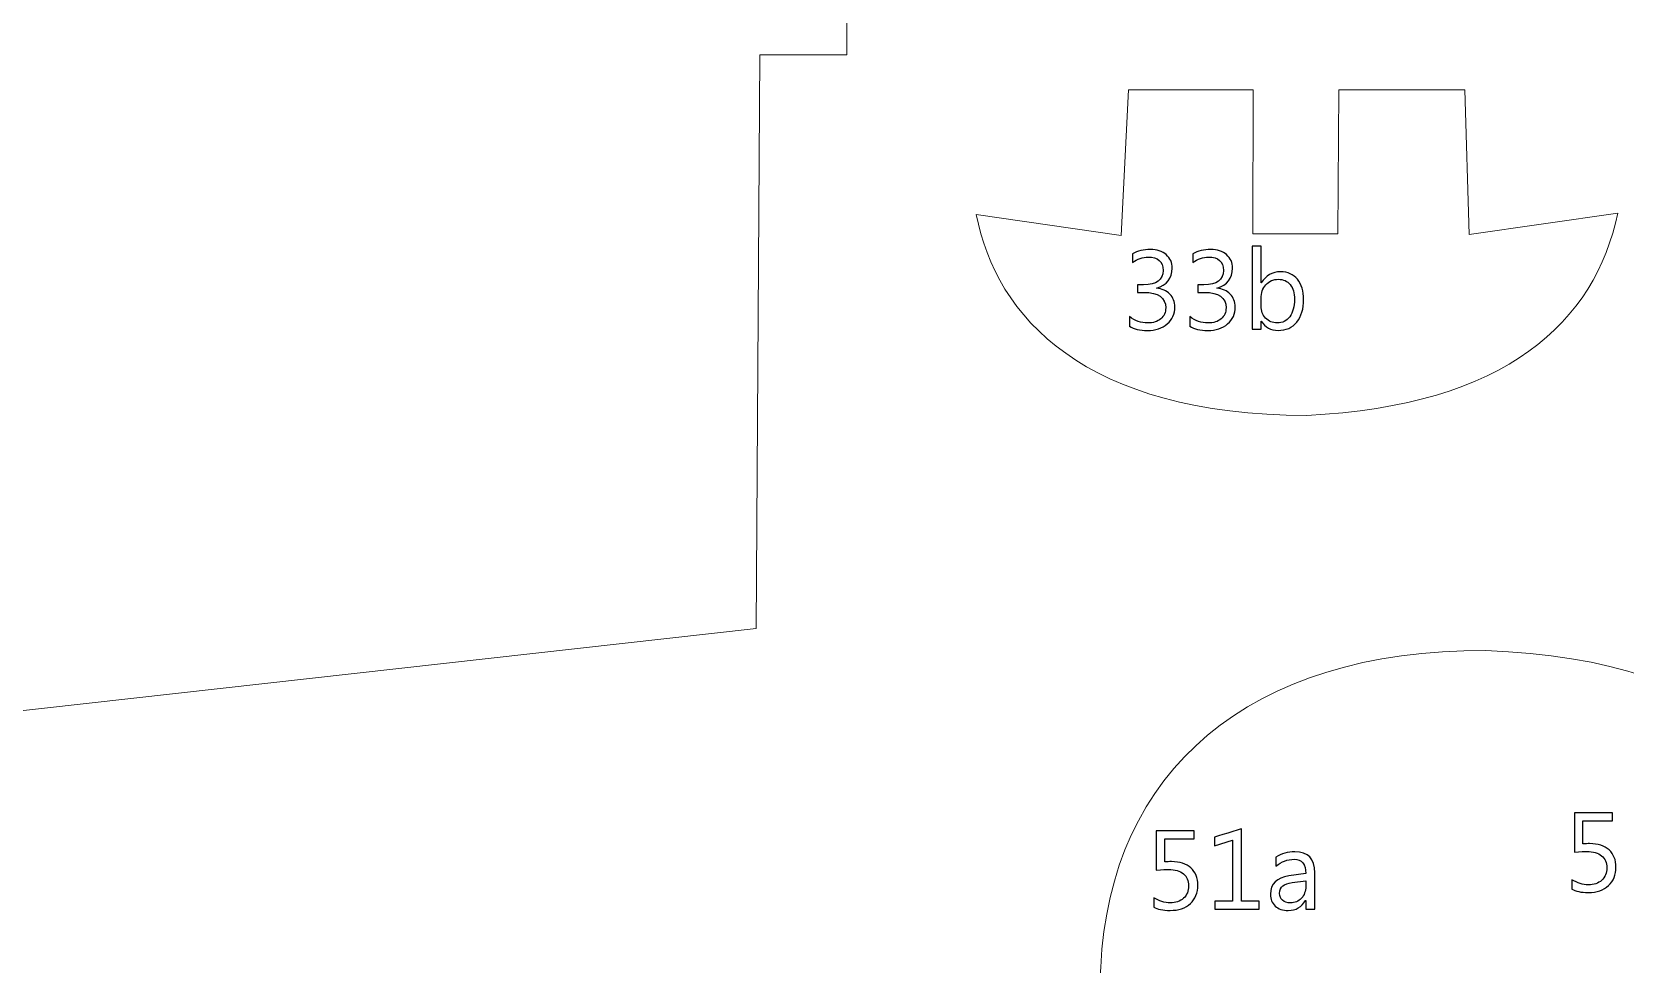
# Model space of a CAD drawing. Header units: centimetres. Extents: x -19.4 to 19.9, y -26.5 to 22.7.
# Drawn here: x -2.86 to 3.17, y 7.55 to 11.08 of the extents above; entities that cross this region are included whole.
import ezdxf

# ---------------------------------------------------------------- set-up
doc = ezdxf.new("R2010")
doc.units = ezdxf.units.CM
doc.header["$MEASUREMENT"] = 0
doc.layers.add('Camada 1', color=7, linetype='Continuous')

msp = doc.modelspace()

# ---------------------------------------------------------------- linework, layer by layer
at = {"layer": 'Camada 1', "color": 7, "lineweight": 9}
for points, knots in [([(11.37641, 13.9241), (11.37641, 13.9241), (12.07959, 13.92746), (12.07959, 13.92746), (12.07959, 13.92746), (12.07959, 13.92746), (12.07889, 12.84872), (12.07889, 12.84872), (12.07889, 12.84872), (12.07889, 12.84872), (12.40737, 12.84868), (12.40737, 12.84868), (12.40737, 12.84868), (12.40737, 12.84868), (12.40791, 13.9203), (12.40791, 13.9203), (12.40791, 13.9203), (12.40791, 13.9203), (13.44927, 13.9203), (13.44927, 13.9203), (13.44927, 13.9203), (13.44927, 13.9203), (13.44927, 12.84866), (13.44927, 12.84866), (13.44927, 12.84866), (13.44927, 12.84866), (13.77653, 12.84874), (13.77653, 12.84874), (13.77653, 12.84874), (13.77653, 12.84874), (13.77665, 13.92194), (13.77665, 13.92194), (13.77665, 13.92194), (13.77665, 13.92194), (14.82129, 13.92148), (14.82129, 13.92148), (14.82129, 13.92148), (14.82129, 13.92148), (14.81871, 12.8491), (14.81871, 12.8491), (14.81871, 12.8491), (14.81871, 12.8491), (15.15111, 12.84872), (15.15111, 12.84872), (15.15111, 12.84872), (15.15111, 12.84872), (15.15233, 13.92432), (15.15233, 13.92432), (15.15233, 13.92432), (15.15233, 13.92432), (16.19311, 13.92528), (16.19311, 13.92528), (16.19311, 13.92528), (16.19311, 13.92528), (16.19311, 12.8488), (16.19311, 12.8488), (16.19311, 12.8488), (16.19311, 12.8488), (16.51913, 12.84902), (16.51913, 12.84902), (16.51913, 12.84902), (16.51913, 12.84902), (16.52443, 13.92402), (16.52443, 13.92402), (16.52443, 13.92402), (16.52443, 13.92402), (17.57629, 13.92198), (17.57629, 13.92198), (17.57629, 13.92198), (17.57629, 13.92198), (17.57965, 12.84876), (17.57965, 12.84876), (17.57965, 12.84876), (17.57965, 12.84876), (17.90357, 12.84884), (17.90357, 12.84884), (17.90357, 12.84884), (17.90357, 12.84884), (17.90519, 13.92198), (17.90519, 13.92198), (17.90519, 13.92198), (17.90519, 13.92198), (19.26099, 13.92256), (19.26099, 13.92256), (19.26099, 13.92256), (19.26099, 13.92256), (19.26329, 13.48384), (19.26329, 13.48384), (19.26329, 13.48384), (19.26329, 13.48384), (18.93721, 13.48414), (18.93721, 13.48414), (18.93721, 13.48414), (18.93721, 13.48414), (18.93723, 12.19382), (18.93723, 12.19382), (18.93723, 12.19382), (18.93723, 12.19382), (19.26321, 12.19404), (19.26321, 12.19404), (19.26321, 12.19404), (19.26321, 12.19404), (19.26315, 11.75908), (19.26315, 11.75908), (19.26315, 11.75908), (19.26315, 11.75908), (11.03407, 11.7589), (11.03407, 11.7589), (11.03407, 11.7589), (11.03407, 11.7589), (11.03373, 12.41852), (11.03373, 12.41852), (11.03373, 12.41852), (11.03373, 12.41852), (9.92885, 12.41852), (9.92885, 12.41852), (9.92885, 12.41852), (9.75935, 12.41476), (9.68185, 12.23418), (9.68047, 11.9069), (9.68047, 11.9069), (9.69413, 11.37154), (9.37973, 11.14726), (9.12445, 11.176), (9.12445, 11.176), (9.12445, 11.176), (9.27543, 12.39628), (9.27543, 12.39628), (9.27543, 12.39628), (9.27543, 12.39628), (8.95219, 12.42986), (8.95219, 12.42986), (8.95219, 12.42986), (8.95219, 12.42986), (8.84463, 11.63264), (8.84463, 11.63264), (8.84463, 11.63264), (8.84463, 11.63264), (0.22525, 11.6231), (0.22525, 11.6231), (0.22525, 11.6231), (0.22525, 11.6231), (0.22507, 10.99086), (0.22507, 10.99086), (0.22507, 10.99086), (0.22507, 10.99086), (-0.10347, 10.99076), (-0.10347, 10.99076), (-0.10347, 10.99076), (-0.10347, 10.99076), (-0.11755, 8.8225), (-0.11755, 8.8225), (-0.11755, 8.8225), (-0.11755, 8.8225), (-3.49563, 8.44424), (-3.49563, 8.44424), (-3.49563, 8.44424), (-3.49563, 8.44424), (-6.30451, 8.4458), (-6.30451, 8.4458), (-6.30451, 8.4458), (-6.45183, 8.39096), (-6.51353, 8.26754), (-6.47197, 8.06132), (-6.47197, 8.06132), (-6.47197, 8.06132), (-6.37361, 7.75354), (-6.37361, 7.75354), (-6.37361, 7.75354), (-6.28155, 7.4655), (-6.25523, 7.30042), (-6.48603, 7.20486), (-6.48603, 7.20486), (-6.48603, 7.20486), (-6.90057, 7.05002), (-6.90057, 7.05002), (-6.90057, 7.05002), (-7.47129, 6.79104), (-7.55529, 6.23856), (-7.30631, 5.48524), (-7.30631, 5.48524), (-7.17705, 5.0702), (-7.33309, 4.78106), (-7.57529, 4.86966), (-7.57529, 4.86966), (-7.57529, 4.86966), (-10.28973, 5.78374), (-10.28973, 5.78374), (-10.28973, 5.78374), (-10.22709, 6.0198), (-10.15177, 6.25586), (-10.06381, 6.49188), (-10.06381, 6.49188), (-10.06381, 6.49188), (-9.29107, 6.16076), (-9.29107, 6.16076), (-9.29107, 6.16076), (-9.29107, 6.16076), (-9.18305, 6.4722), (-9.18305, 6.4722), (-9.18305, 6.4722), (-9.18305, 6.4722), (-9.95903, 6.80332), (-9.95903, 6.80332), (-9.95903, 6.80332), (-9.84095, 7.05886), (-9.71651, 7.30802), (-9.58577, 7.55078), (-9.58577, 7.55078), (-9.58577, 7.55078), (-8.81305, 7.12788), (-8.81305, 7.12788), (-8.81305, 7.12788), (-8.81305, 7.12788), (-8.64277, 7.40654), (-8.64277, 7.40654), (-8.64277, 7.40654), (-8.64277, 7.40654), (-9.40569, 7.83274), (-9.40569, 7.83274), (-9.40569, 7.83274), (-9.28067, 8.0523), (-9.15047, 8.26154), (-9.01279, 8.45562), (-9.01279, 8.45562), (-9.01279, 8.45562), (-8.30555, 7.98026), (-8.30555, 7.98026), (-8.30555, 7.98026), (-8.30555, 7.98026), (-8.12873, 8.24908), (-8.12873, 8.24908), (-8.12873, 8.24908), (-8.12873, 8.24908), (-8.82615, 8.72444), (-8.82615, 8.72444), (-8.82615, 8.72444), (-8.67565, 8.9213), (-8.53347, 9.12214), (-8.40049, 9.32766), (-8.40049, 9.32766), (-8.40049, 9.32766), (-7.67033, 8.87198), (-7.67033, 8.87198), (-7.67033, 8.87198), (-7.67033, 8.87198), (-7.52955, 9.15718), (-7.52955, 9.15718), (-7.52955, 9.15718), (-7.52955, 9.15718), (-8.24333, 9.61944), (-8.24333, 9.61944), (-8.24333, 9.61944), (-7.96299, 10.27668), (-8.15729, 10.81642), (-8.93957, 11.1372), (-8.93957, 11.1372), (-10.30611, 11.44512), (-11.85497, 11.2906), (-13.26861, 10.593), (-13.26861, 10.593), (-14.28477, 10.03624), (-15.28005, 9.33332), (-16.34493, 8.71392), (-16.34493, 8.71392), (-16.88491, 8.36424), (-17.42001, 8.05078), (-17.99139, 7.79882), (-17.99139, 7.79882), (-18.20785, 7.72828), (-18.35853, 7.7012), (-18.43989, 7.74648), (-18.43989, 7.74648), (-18.94871, 8.2031), (-19.20831, 9.29954), (-19.16717, 11.16816), (-19.16717, 11.16816), (-19.05729, 12.75388), (-18.79409, 13.78934), (-18.34589, 14.16064), (-18.34589, 14.16064), (-17.93667, 14.31526), (-16.39563, 14.339), (-14.08061, 14.16394), (-14.08061, 14.16394), (-12.50495, 14.0402), (-10.93755, 13.89186), (-9.37527, 13.72814), (-9.37527, 13.72814), (-8.45931, 13.6227), (-7.69887, 14.4273), (-7.01631, 15.66702), (-7.01631, 15.66702), (-7.24053, 15.70562), (-7.39905, 15.87984), (-7.41883, 16.23198), (-7.41883, 16.23198), (-7.41447, 16.64898), (-7.23319, 16.85688), (-6.88765, 16.88712), (-6.88765, 16.88712), (-6.74355, 16.88834), (-6.59947, 16.8867), (-6.45545, 16.8702), (-6.45545, 16.8702), (-6.25989, 16.84684), (-6.16893, 16.93304), (-6.17537, 17.17238), (-6.17537, 17.17238), (-6.17537, 17.17238), (-6.17237, 17.64582), (-6.17237, 17.64582), (-6.17237, 17.64582), (-6.17237, 17.64582), (-5.81499, 17.6458), (-5.81499, 17.6458), (-5.81499, 17.6458), (-5.81499, 17.6458), (-5.81487, 18.32742), (-5.81487, 18.32742), (-5.81487, 18.32742), (-5.81487, 18.32742), (-5.21493, 18.32704), (-5.21493, 18.32704), (-5.21493, 18.32704), (-5.21493, 18.32704), (-4.62743, 19.04874), (-4.62743, 19.04874), (-4.62743, 19.04874), (-4.62743, 19.04874), (-1.79101, 19.04826), (-1.79101, 19.04826), (-1.79101, 19.04826), (-1.79101, 19.04826), (-1.79035, 17.87462), (-1.79035, 17.87462), (-1.79035, 17.87462), (-1.79035, 17.87462), (-1.44867, 17.87474), (-1.44867, 17.87474), (-1.44867, 17.87474), (-1.44867, 17.87474), (-1.45357, 17.09792), (-1.45357, 17.09792), (-1.45357, 17.09792), (-1.46313, 16.93078), (-1.57727, 16.85724), (-1.75109, 16.82918), (-1.75109, 16.82918), (-1.75109, 16.82918), (-2.31765, 16.8291), (-2.31765, 16.8291), (-2.31765, 16.8291), (-2.31765, 16.8291), (-2.31783, 16.33548), (-2.31783, 16.33548), (-2.31783, 16.33548), (-2.31783, 16.33548), (-1.72435, 16.33548), (-1.72435, 16.33548), (-1.72435, 16.33548), (-0.97487, 16.30596), (-0.53833, 16.19118), (-0.32925, 15.9366), (-0.32925, 15.9366), (-0.19497, 15.77742), (-0.11275, 15.60084), (-0.10665, 15.399), (-0.10665, 15.399), (-0.10665, 15.399), (-0.09979, 14.42812), (-0.09979, 14.42812), (-0.09979, 14.42812), (-0.09979, 14.42812), (0.23141, 14.42836), (0.23141, 14.42836), (0.23141, 14.42836), (0.23141, 14.42836), (0.23235, 13.66432), (0.23235, 13.66432), (0.23235, 13.66432), (0.23235, 13.66432), (9.18865, 13.6641), (9.18865, 13.6641), (9.18865, 13.6641), (9.18865, 13.6641), (9.18727, 14.08738), (9.18727, 14.08738), (9.18727, 14.08738), (9.40587, 14.77222), (9.62069, 15.48714), (9.84303, 16.14192), (9.84303, 16.14192), (9.94079, 16.43224), (10.10731, 16.5922), (10.34163, 16.58406), (10.34163, 16.58406), (10.64957, 16.55468), (10.82359, 16.36344), (10.91783, 16.06836), (10.91783, 16.06836), (11.09525, 15.38488), (11.22243, 14.63772), (11.37641, 13.9241)], [0, 0, 0, 0, 0.0098039, 0.0098039, 0.0098039, 0.0098039, 0.0196078, 0.0196078, 0.0196078, 0.0196079, 0.0294118, 0.0294118, 0.0294118, 0.0294118, 0.0392157, 0.0392157, 0.0392157, 0.0392157, 0.0490196, 0.0490196, 0.0490196, 0.0490196, 0.0588235, 0.0588235, 0.0588235, 0.0588235, 0.0686275, 0.0686275, 0.0686275, 0.0686275, 0.0784314, 0.0784314, 0.0784314, 0.0784314, 0.0882353, 0.0882353, 0.0882353, 0.0882353, 0.0980392, 0.0980392, 0.0980392, 0.0980392, 0.1078431, 0.1078431, 0.1078431, 0.1078431, 0.1176471, 0.1176471, 0.1176471, 0.1176471, 0.127451, 0.127451, 0.127451, 0.127451, 0.1372549, 0.1372549, 0.1372549, 0.1372549, 0.1470588, 0.1470588, 0.1470588, 0.1470588, 0.1568627, 0.1568627, 0.1568627, 0.1568628, 0.1666667, 0.1666667, 0.1666667, 0.1666667, 0.1764706, 0.1764706, 0.1764706, 0.1764706, 0.1862745, 0.1862745, 0.1862745, 0.1862745, 0.1960784, 0.1960784, 0.1960784, 0.1960784, 0.2058824, 0.2058824, 0.2058824, 0.2058824, 0.2156863, 0.2156863, 0.2156863, 0.2156863, 0.2254902, 0.2254902, 0.2254902, 0.2254902, 0.2352941, 0.2352941, 0.2352941, 0.2352941, 0.245098, 0.245098, 0.245098, 0.245098, 0.254902, 0.254902, 0.254902, 0.254902, 0.2647059, 0.2647059, 0.2647059, 0.2647059, 0.2745098, 0.2745098, 0.2745098, 0.2745098, 0.2843137, 0.2843137, 0.2843137, 0.2843137, 0.2941176, 0.2941176, 0.2941176, 0.2941177, 0.3039216, 0.3039216, 0.3039216, 0.3039216, 0.3137255, 0.3137255, 0.3137255, 0.3137255, 0.3235294, 0.3235294, 0.3235294, 0.3235294, 0.3333333, 0.3333333, 0.3333333, 0.3333333, 0.3431373, 0.3431373, 0.3431373, 0.3431373, 0.3529412, 0.3529412, 0.3529412, 0.3529412, 0.3627451, 0.3627451, 0.3627451, 0.3627451, 0.372549, 0.372549, 0.372549, 0.372549, 0.3823529, 0.3823529, 0.3823529, 0.382353, 0.3921569, 0.3921569, 0.3921569, 0.3921569, 0.4019608, 0.4019608, 0.4019608, 0.4019608, 0.4117647, 0.4117647, 0.4117647, 0.4117647, 0.4215686, 0.4215686, 0.4215686, 0.4215686, 0.4313725, 0.4313725, 0.4313725, 0.4313726, 0.4411765, 0.4411765, 0.4411765, 0.4411765, 0.4509804, 0.4509804, 0.4509804, 0.4509804, 0.4607843, 0.4607843, 0.4607843, 0.4607843, 0.4705882, 0.4705882, 0.4705882, 0.4705882, 0.4803922, 0.4803922, 0.4803922, 0.4803922, 0.4901961, 0.4901961, 0.4901961, 0.4901961, 0.5, 0.5, 0.5, 0.5, 0.5098039, 0.5098039, 0.5098039, 0.5098039, 0.5196078, 0.5196078, 0.5196078, 0.5196079, 0.5294118, 0.5294118, 0.5294118, 0.5294118, 0.5392157, 0.5392157, 0.5392157, 0.5392157, 0.5490196, 0.5490196, 0.5490196, 0.5490196, 0.5588235, 0.5588235, 0.5588235, 0.5588235, 0.5686275, 0.5686275, 0.5686275, 0.5686275, 0.5784314, 0.5784314, 0.5784314, 0.5784314, 0.5882353, 0.5882353, 0.5882353, 0.5882353, 0.5980392, 0.5980392, 0.5980392, 0.5980392, 0.6078431, 0.6078431, 0.6078431, 0.6078431, 0.6176471, 0.6176471, 0.6176471, 0.6176471, 0.627451, 0.627451, 0.627451, 0.627451, 0.6372549, 0.6372549, 0.6372549, 0.6372549, 0.6470588, 0.6470588, 0.6470588, 0.6470588, 0.6568627, 0.6568627, 0.6568627, 0.6568628, 0.6666667, 0.6666667, 0.6666667, 0.6666667, 0.6764706, 0.6764706, 0.6764706, 0.6764706, 0.6862745, 0.6862745, 0.6862745, 0.6862745, 0.6960784, 0.6960784, 0.6960784, 0.6960784, 0.7058824, 0.7058824, 0.7058824, 0.7058824, 0.7156863, 0.7156863, 0.7156863, 0.7156863, 0.7254902, 0.7254902, 0.7254902, 0.7254902, 0.7352941, 0.7352941, 0.7352941, 0.7352941, 0.745098, 0.745098, 0.745098, 0.745098, 0.754902, 0.754902, 0.754902, 0.754902, 0.7647059, 0.7647059, 0.7647059, 0.7647059, 0.7745098, 0.7745098, 0.7745098, 0.7745098, 0.7843137, 0.7843137, 0.7843137, 0.7843137, 0.7941176, 0.7941176, 0.7941176, 0.7941177, 0.8039216, 0.8039216, 0.8039216, 0.8039216, 0.8137255, 0.8137255, 0.8137255, 0.8137255, 0.8235294, 0.8235294, 0.8235294, 0.8235294, 0.8333333, 0.8333333, 0.8333333, 0.8333333, 0.8431373, 0.8431373, 0.8431373, 0.8431373, 0.8529412, 0.8529412, 0.8529412, 0.8529412, 0.8627451, 0.8627451, 0.8627451, 0.8627451, 0.872549, 0.872549, 0.872549, 0.872549, 0.8823529, 0.8823529, 0.8823529, 0.882353, 0.8921569, 0.8921569, 0.8921569, 0.8921569, 0.9019608, 0.9019608, 0.9019608, 0.9019608, 0.9117647, 0.9117647, 0.9117647, 0.9117647, 0.9215686, 0.9215686, 0.9215686, 0.9215686, 0.9313725, 0.9313725, 0.9313725, 0.9313726, 0.9411765, 0.9411765, 0.9411765, 0.9411765, 0.9509804, 0.9509804, 0.9509804, 0.9509804, 0.9607843, 0.9607843, 0.9607843, 0.9607843, 0.9705882, 0.9705882, 0.9705882, 0.9705882, 0.9803922, 0.9803922, 0.9803922, 0.9803922, 1, 1, 1, 1]), ([(1.29067, 10.85912), (1.29067, 10.85912), (1.76147, 10.85902), (1.76147, 10.85902), (1.76147, 10.85902), (1.76147, 10.85902), (1.76039, 10.31476), (1.76039, 10.31476), (1.76039, 10.31476), (1.76039, 10.31476), (2.08235, 10.3149), (2.08235, 10.3149), (2.08235, 10.3149), (2.08235, 10.3149), (2.08543, 10.85888), (2.08543, 10.85888), (2.08543, 10.85888), (2.08543, 10.85888), (2.56185, 10.85908), (2.56185, 10.85908), (2.56185, 10.85908), (2.56185, 10.85908), (2.57795, 10.31212), (2.57795, 10.31212), (2.57795, 10.31212), (2.57795, 10.31212), (3.14022, 10.39258), (3.14022, 10.39258), (3.14022, 10.39258), (3.0556, 9.98332), (2.72054, 9.66392), (1.96436, 9.62784), (1.96436, 9.62784), (1.1263, 9.62918), (0.78875, 9.99998), (0.71516, 10.38726), (0.71516, 10.38726), (0.71516, 10.38726), (1.26333, 10.30756), (1.26333, 10.30756), (1.26333, 10.30756), (1.26333, 10.30756), (1.29067, 10.85912), (1.29067, 10.85912)], [0, 0, 0, 0, 0.0833333, 0.0833333, 0.0833333, 0.0833333, 0.1666667, 0.1666667, 0.1666667, 0.1666667, 0.25, 0.25, 0.25, 0.25, 0.3333333, 0.3333333, 0.3333333, 0.3333333, 0.4166667, 0.4166667, 0.4166667, 0.4166667, 0.5, 0.5, 0.5, 0.5, 0.5833333, 0.5833333, 0.5833333, 0.5833333, 0.6666667, 0.6666667, 0.6666667, 0.6666667, 0.75, 0.75, 0.75, 0.75, 0.8333333, 0.8333333, 0.8333333, 0.8333333, 1, 1, 1, 1]), ([(1.78183, 7.49232), (1.78183, 7.49232), (3.43911, 7.49232), (3.43911, 7.49232), (3.43911, 7.49232), (3.43911, 7.49232), (3.43895, 6.54134), (3.43895, 6.54134), (3.43895, 6.54134), (3.43895, 6.54134), (3.63725, 6.54126), (3.63725, 6.54126), (3.63725, 6.54126), (4.06167, 6.55782), (4.04601, 7.22336), (4.04225, 7.53746), (4.04225, 7.53746), (3.99287, 8.27288), (3.56705, 8.70618), (2.64161, 8.73852), (2.64161, 8.73852), (1.74353, 8.74314), (1.21989, 8.28126), (1.18559, 7.54106), (1.18559, 7.54106), (1.16931, 7.18974), (1.13373, 6.65694), (1.57381, 6.54118), (1.57381, 6.54118), (1.57381, 6.54118), (1.77489, 6.54466), (1.77489, 6.54466), (1.77489, 6.54466), (1.77489, 6.54466), (1.78183, 7.49232), (1.78183, 7.49232)], [0, 0, 0, 0, 0.1, 0.1, 0.1, 0.1, 0.2, 0.2, 0.2, 0.2, 0.3, 0.3, 0.3, 0.3, 0.4, 0.4, 0.4, 0.4, 0.5, 0.5, 0.5, 0.5, 0.6, 0.6, 0.6, 0.6, 0.7, 0.7, 0.7, 0.7, 0.8, 0.8, 0.8, 0.8, 1, 1, 1, 1])]:
    msp.add_open_spline(points, degree=3, knots=knots, dxfattribs=at)
at = {"layer": 'Camada 1', "color": 7}
for points, knots in [([(1.29444, 9.96521), (1.29444, 9.96521), (1.29444, 10.00161), (1.29444, 10.00161), (1.29444, 10.00161), (1.31469, 9.98553), (1.33762, 9.97748), (1.3631, 9.97748), (1.3631, 9.97748), (1.38384, 9.97748), (1.40035, 9.98263), (1.4127, 9.99301), (1.4127, 9.99301), (1.42504, 10.00338), (1.43118, 10.01735), (1.43118, 10.03485), (1.43118, 10.03485), (1.43118, 10.07365), (1.40367, 10.09306), (1.3487, 10.09306), (1.3487, 10.09306), (1.3487, 10.09306), (1.32408, 10.09306), (1.32408, 10.09306), (1.32408, 10.09306), (1.32408, 10.09306), (1.32408, 10.12184), (1.32408, 10.12184), (1.32408, 10.12184), (1.32408, 10.12184), (1.3475, 10.12184), (1.3475, 10.12184), (1.3475, 10.12184), (1.39654, 10.12184), (1.42102, 10.14005), (1.42102, 10.17638), (1.42102, 10.17638), (1.42102, 10.21004), (1.40232, 10.22683), (1.36493, 10.22683), (1.36493, 10.22683), (1.34405, 10.22683), (1.32436, 10.21978), (1.30587, 10.20566), (1.30587, 10.20566), (1.30587, 10.20566), (1.30587, 10.23868), (1.30587, 10.23868), (1.30587, 10.23868), (1.32492, 10.24997), (1.34743, 10.25562), (1.37333, 10.25562), (1.37333, 10.25562), (1.3983, 10.25562), (1.41827, 10.24899), (1.4333, 10.23579), (1.4333, 10.23579), (1.44826, 10.22253), (1.45574, 10.20559), (1.45574, 10.18492), (1.45574, 10.18492), (1.45574, 10.1459), (1.43591, 10.12078), (1.39619, 10.10964), (1.39619, 10.10964), (1.39619, 10.10964), (1.39619, 10.10879), (1.39619, 10.10879), (1.39619, 10.10879), (1.41749, 10.10674), (1.43443, 10.09926), (1.44699, 10.08635), (1.44699, 10.08635), (1.45962, 10.07344), (1.4659, 10.05735), (1.4659, 10.03809), (1.4659, 10.03809), (1.4659, 10.01142), (1.45637, 9.98997), (1.43725, 9.9736), (1.43725, 9.9736), (1.41813, 9.9573), (1.39294, 9.94912), (1.36168, 9.94912), (1.36168, 9.94912), (1.33353, 9.94912), (1.3111, 9.95448), (1.29444, 9.96521)], [0, 0, 0, 0, 0.0434783, 0.0434783, 0.0434783, 0.0434783, 0.0869565, 0.0869565, 0.0869565, 0.0869565, 0.1304348, 0.1304348, 0.1304348, 0.1304348, 0.173913, 0.173913, 0.173913, 0.1739131, 0.2173913, 0.2173913, 0.2173913, 0.2173913, 0.2608696, 0.2608696, 0.2608696, 0.2608696, 0.3043478, 0.3043478, 0.3043478, 0.3043478, 0.3478261, 0.3478261, 0.3478261, 0.3478261, 0.3913043, 0.3913043, 0.3913043, 0.3913044, 0.4347826, 0.4347826, 0.4347826, 0.4347826, 0.4782609, 0.4782609, 0.4782609, 0.4782609, 0.5217391, 0.5217391, 0.5217391, 0.5217391, 0.5652174, 0.5652174, 0.5652174, 0.5652174, 0.6086957, 0.6086957, 0.6086957, 0.6086957, 0.6521739, 0.6521739, 0.6521739, 0.6521739, 0.6956522, 0.6956522, 0.6956522, 0.6956522, 0.7391304, 0.7391304, 0.7391304, 0.7391304, 0.7826087, 0.7826087, 0.7826087, 0.7826087, 0.826087, 0.826087, 0.826087, 0.826087, 0.8695652, 0.8695652, 0.8695652, 0.8695652, 0.9130435, 0.9130435, 0.9130435, 0.9130435, 1, 1, 1, 1]), ([(1.52262, 9.96521), (1.52262, 9.96521), (1.52262, 10.00161), (1.52262, 10.00161), (1.52262, 10.00161), (1.54287, 9.98553), (1.5658, 9.97748), (1.59128, 9.97748), (1.59128, 9.97748), (1.61202, 9.97748), (1.62853, 9.98263), (1.64088, 9.99301), (1.64088, 9.99301), (1.65322, 10.00338), (1.65936, 10.01735), (1.65936, 10.03485), (1.65936, 10.03485), (1.65936, 10.07365), (1.63185, 10.09306), (1.57688, 10.09306), (1.57688, 10.09306), (1.57688, 10.09306), (1.55226, 10.09306), (1.55226, 10.09306), (1.55226, 10.09306), (1.55226, 10.09306), (1.55226, 10.12184), (1.55226, 10.12184), (1.55226, 10.12184), (1.55226, 10.12184), (1.57568, 10.12184), (1.57568, 10.12184), (1.57568, 10.12184), (1.62472, 10.12184), (1.6492, 10.14005), (1.6492, 10.17638), (1.6492, 10.17638), (1.6492, 10.21004), (1.6305, 10.22683), (1.59311, 10.22683), (1.59311, 10.22683), (1.57223, 10.22683), (1.55254, 10.21978), (1.53405, 10.20566), (1.53405, 10.20566), (1.53405, 10.20566), (1.53405, 10.23868), (1.53405, 10.23868), (1.53405, 10.23868), (1.5531, 10.24997), (1.57561, 10.25562), (1.60151, 10.25562), (1.60151, 10.25562), (1.62648, 10.25562), (1.64645, 10.24899), (1.66148, 10.23579), (1.66148, 10.23579), (1.67644, 10.22253), (1.68392, 10.20559), (1.68392, 10.18492), (1.68392, 10.18492), (1.68392, 10.1459), (1.66409, 10.12078), (1.62437, 10.10964), (1.62437, 10.10964), (1.62437, 10.10964), (1.62437, 10.10879), (1.62437, 10.10879), (1.62437, 10.10879), (1.64567, 10.10674), (1.66261, 10.09926), (1.67517, 10.08635), (1.67517, 10.08635), (1.6878, 10.07344), (1.69408, 10.05735), (1.69408, 10.03809), (1.69408, 10.03809), (1.69408, 10.01142), (1.68455, 9.98997), (1.66543, 9.9736), (1.66543, 9.9736), (1.64631, 9.9573), (1.62112, 9.94912), (1.58986, 9.94912), (1.58986, 9.94912), (1.56171, 9.94912), (1.53928, 9.95448), (1.52262, 9.96521)], [0, 0, 0, 0, 0.0434783, 0.0434783, 0.0434783, 0.0434783, 0.0869565, 0.0869565, 0.0869565, 0.0869565, 0.1304348, 0.1304348, 0.1304348, 0.1304348, 0.173913, 0.173913, 0.173913, 0.1739131, 0.2173913, 0.2173913, 0.2173913, 0.2173913, 0.2608696, 0.2608696, 0.2608696, 0.2608696, 0.3043478, 0.3043478, 0.3043478, 0.3043478, 0.3478261, 0.3478261, 0.3478261, 0.3478261, 0.3913043, 0.3913043, 0.3913043, 0.3913044, 0.4347826, 0.4347826, 0.4347826, 0.4347826, 0.4782609, 0.4782609, 0.4782609, 0.4782609, 0.5217391, 0.5217391, 0.5217391, 0.5217391, 0.5652174, 0.5652174, 0.5652174, 0.5652174, 0.6086957, 0.6086957, 0.6086957, 0.6086957, 0.6521739, 0.6521739, 0.6521739, 0.6521739, 0.6956522, 0.6956522, 0.6956522, 0.6956522, 0.7391304, 0.7391304, 0.7391304, 0.7391304, 0.7826087, 0.7826087, 0.7826087, 0.7826087, 0.826087, 0.826087, 0.826087, 0.826087, 0.8695652, 0.8695652, 0.8695652, 0.8695652, 0.9130435, 0.9130435, 0.9130435, 0.9130435, 1, 1, 1, 1]), ([(1.79271, 9.98454), (1.79271, 9.98454), (1.79187, 9.98454), (1.79187, 9.98454), (1.79187, 9.98454), (1.79187, 9.98454), (1.79187, 9.9542), (1.79187, 9.9542), (1.79187, 9.9542), (1.79187, 9.9542), (1.758, 9.9542), (1.758, 9.9542), (1.758, 9.9542), (1.758, 9.9542), (1.758, 10.26747), (1.758, 10.26747), (1.758, 10.26747), (1.758, 10.26747), (1.79187, 10.26747), (1.79187, 10.26747), (1.79187, 10.26747), (1.79187, 10.26747), (1.79187, 10.1289), (1.79187, 10.1289), (1.79187, 10.1289), (1.79187, 10.1289), (1.79271, 10.1289), (1.79271, 10.1289), (1.79271, 10.1289), (1.80937, 10.15691), (1.83378, 10.17095), (1.86588, 10.17095), (1.86588, 10.17095), (1.89305, 10.17095), (1.91428, 10.1615), (1.92966, 10.14252), (1.92966, 10.14252), (1.94505, 10.12354), (1.95274, 10.09814), (1.95274, 10.06624), (1.95274, 10.06624), (1.95274, 10.03082), (1.94413, 10.00239), (1.92691, 9.98108), (1.92691, 9.98108), (1.90963, 9.95977), (1.88606, 9.94912), (1.85614, 9.94912), (1.85614, 9.94912), (1.8282, 9.94912), (1.80704, 9.9609), (1.79271, 9.98454)], [0, 0, 0, 0, 0.0714286, 0.0714286, 0.0714286, 0.0714286, 0.1428571, 0.1428571, 0.1428571, 0.1428572, 0.2142857, 0.2142857, 0.2142857, 0.2142857, 0.2857143, 0.2857143, 0.2857143, 0.2857143, 0.3571429, 0.3571429, 0.3571429, 0.3571429, 0.4285714, 0.4285714, 0.4285714, 0.4285714, 0.5, 0.5, 0.5, 0.5, 0.5714286, 0.5714286, 0.5714286, 0.5714286, 0.6428571, 0.6428571, 0.6428571, 0.6428572, 0.7142857, 0.7142857, 0.7142857, 0.7142857, 0.7857143, 0.7857143, 0.7857143, 0.7857143, 0.8571429, 0.8571429, 0.8571429, 0.8571429, 1, 1, 1, 1]), ([(1.79187, 10.0702), (1.79187, 10.0702), (1.79187, 10.04056), (1.79187, 10.04056), (1.79187, 10.04056), (1.79187, 10.02299), (1.79758, 10.00811), (1.80894, 9.99583), (1.80894, 9.99583), (1.8203, 9.98362), (1.83477, 9.97748), (1.85226, 9.97748), (1.85226, 9.97748), (1.8728, 9.97748), (1.88888, 9.98539), (1.90053, 10.00112), (1.90053, 10.00112), (1.91217, 10.01692), (1.91802, 10.0388), (1.91802, 10.06688), (1.91802, 10.06688), (1.91802, 10.09052), (1.91259, 10.10907), (1.90165, 10.12248), (1.90165, 10.12248), (1.89079, 10.13588), (1.87604, 10.14259), (1.85741, 10.14259), (1.85741, 10.14259), (1.83773, 10.14259), (1.82185, 10.13574), (1.80986, 10.12198), (1.80986, 10.12198), (1.79787, 10.10823), (1.79187, 10.09094), (1.79187, 10.0702)], [0, 0, 0, 0, 0.1, 0.1, 0.1, 0.1, 0.2, 0.2, 0.2, 0.2, 0.3, 0.3, 0.3, 0.3, 0.4, 0.4, 0.4, 0.4, 0.5, 0.5, 0.5, 0.5, 0.6, 0.6, 0.6, 0.6, 0.7, 0.7, 0.7, 0.7, 0.8, 0.8, 0.8, 0.8, 1, 1, 1, 1]), ([(2.96722, 7.8364), (2.96722, 7.8364), (2.96722, 7.87238), (2.96722, 7.87238), (2.96722, 7.87238), (2.98747, 7.85912), (3.00807, 7.85248), (3.02902, 7.85248), (3.02902, 7.85248), (3.04998, 7.85248), (3.06684, 7.85841), (3.07968, 7.87026), (3.07968, 7.87026), (3.09246, 7.88205), (3.09888, 7.89778), (3.09888, 7.91733), (3.09888, 7.91733), (3.09888, 7.93673), (3.09231, 7.9519), (3.07926, 7.96276), (3.07926, 7.96276), (3.06614, 7.97363), (3.04744, 7.97906), (3.02303, 7.97906), (3.02303, 7.97906), (3.01477, 7.97906), (2.99925, 7.97822), (2.97653, 7.97659), (2.97653, 7.97659), (2.97653, 7.97659), (2.97653, 8.12554), (2.97653, 8.12554), (2.97653, 8.12554), (2.97653, 8.12554), (3.12004, 8.12554), (3.12004, 8.12554), (3.12004, 8.12554), (3.12004, 8.12554), (3.12004, 8.09506), (3.12004, 8.09506), (3.12004, 8.09506), (3.12004, 8.09506), (3.0087, 8.09506), (3.0087, 8.09506), (3.0087, 8.09506), (3.0087, 8.09506), (3.0087, 8.00785), (3.0087, 8.00785), (3.0087, 8.00785), (3.01781, 8.00841), (3.0262, 8.0087), (3.03396, 8.0087), (3.03396, 8.0087), (3.06564, 8.0087), (3.0902, 8.00072), (3.10755, 7.98485), (3.10755, 7.98485), (3.12491, 7.96897), (3.13359, 7.94717), (3.13359, 7.91951), (3.13359, 7.91951), (3.13359, 7.89087), (3.12428, 7.86779), (3.10558, 7.85037), (3.10558, 7.85037), (3.08688, 7.83287), (3.0612, 7.82412), (3.02867, 7.82412), (3.02867, 7.82412), (3.00123, 7.82412), (2.98076, 7.82821), (2.96722, 7.8364)], [0, 0, 0, 0, 0.0526316, 0.0526316, 0.0526316, 0.0526316, 0.1052632, 0.1052632, 0.1052632, 0.1052632, 0.1578947, 0.1578947, 0.1578947, 0.1578947, 0.2105263, 0.2105263, 0.2105263, 0.2105263, 0.2631579, 0.2631579, 0.2631579, 0.2631579, 0.3157895, 0.3157895, 0.3157895, 0.3157895, 0.3684211, 0.3684211, 0.3684211, 0.3684211, 0.4210526, 0.4210526, 0.4210526, 0.4210526, 0.4736842, 0.4736842, 0.4736842, 0.4736842, 0.5263158, 0.5263158, 0.5263158, 0.5263158, 0.5789474, 0.5789474, 0.5789474, 0.5789474, 0.6315789, 0.6315789, 0.6315789, 0.631579, 0.6842105, 0.6842105, 0.6842105, 0.6842105, 0.7368421, 0.7368421, 0.7368421, 0.7368421, 0.7894737, 0.7894737, 0.7894737, 0.7894737, 0.8421053, 0.8421053, 0.8421053, 0.8421053, 0.8947368, 0.8947368, 0.8947368, 0.8947369, 1, 1, 1, 1]), ([(1.38622, 7.7684), (1.38622, 7.7684), (1.38622, 7.80438), (1.38622, 7.80438), (1.38622, 7.80438), (1.40647, 7.79112), (1.42707, 7.78448), (1.44802, 7.78448), (1.44802, 7.78448), (1.46898, 7.78448), (1.48584, 7.79041), (1.49868, 7.80226), (1.49868, 7.80226), (1.51146, 7.81405), (1.51788, 7.82978), (1.51788, 7.84933), (1.51788, 7.84933), (1.51788, 7.86873), (1.51131, 7.8839), (1.49826, 7.89476), (1.49826, 7.89476), (1.48514, 7.90563), (1.46644, 7.91106), (1.44203, 7.91106), (1.44203, 7.91106), (1.43377, 7.91106), (1.41825, 7.91022), (1.39553, 7.90859), (1.39553, 7.90859), (1.39553, 7.90859), (1.39553, 8.05754), (1.39553, 8.05754), (1.39553, 8.05754), (1.39553, 8.05754), (1.53904, 8.05754), (1.53904, 8.05754), (1.53904, 8.05754), (1.53904, 8.05754), (1.53904, 8.02706), (1.53904, 8.02706), (1.53904, 8.02706), (1.53904, 8.02706), (1.4277, 8.02706), (1.4277, 8.02706), (1.4277, 8.02706), (1.4277, 8.02706), (1.4277, 7.93985), (1.4277, 7.93985), (1.4277, 7.93985), (1.43681, 7.94041), (1.4452, 7.9407), (1.45296, 7.9407), (1.45296, 7.9407), (1.48464, 7.9407), (1.5092, 7.93272), (1.52655, 7.91685), (1.52655, 7.91685), (1.54391, 7.90097), (1.55259, 7.87917), (1.55259, 7.85151), (1.55259, 7.85151), (1.55259, 7.82287), (1.54328, 7.79979), (1.52458, 7.78237), (1.52458, 7.78237), (1.50588, 7.76487), (1.4802, 7.75612), (1.44767, 7.75612), (1.44767, 7.75612), (1.42023, 7.75612), (1.39976, 7.76021), (1.38622, 7.7684)], [0, 0, 0, 0, 0.0526316, 0.0526316, 0.0526316, 0.0526316, 0.1052632, 0.1052632, 0.1052632, 0.1052632, 0.1578947, 0.1578947, 0.1578947, 0.1578947, 0.2105263, 0.2105263, 0.2105263, 0.2105263, 0.2631579, 0.2631579, 0.2631579, 0.2631579, 0.3157895, 0.3157895, 0.3157895, 0.3157895, 0.3684211, 0.3684211, 0.3684211, 0.3684211, 0.4210526, 0.4210526, 0.4210526, 0.4210526, 0.4736842, 0.4736842, 0.4736842, 0.4736842, 0.5263158, 0.5263158, 0.5263158, 0.5263158, 0.5789474, 0.5789474, 0.5789474, 0.5789474, 0.6315789, 0.6315789, 0.6315789, 0.631579, 0.6842105, 0.6842105, 0.6842105, 0.6842105, 0.7368421, 0.7368421, 0.7368421, 0.7368421, 0.7894737, 0.7894737, 0.7894737, 0.7894737, 0.8421053, 0.8421053, 0.8421053, 0.8421053, 0.8947368, 0.8947368, 0.8947368, 0.8947369, 1, 1, 1, 1]), ([(1.78458, 7.7612), (1.78458, 7.7612), (1.61694, 7.7612), (1.61694, 7.7612), (1.61694, 7.7612), (1.61694, 7.7612), (1.61694, 7.79083), (1.61694, 7.79083), (1.61694, 7.79083), (1.61694, 7.79083), (1.68382, 7.79083), (1.68382, 7.79083), (1.68382, 7.79083), (1.68382, 7.79083), (1.68382, 8.02127), (1.68382, 8.02127), (1.68382, 8.02127), (1.68382, 8.02127), (1.61524, 8.00081), (1.61524, 8.00081), (1.61524, 8.00081), (1.61524, 8.00081), (1.61524, 8.03298), (1.61524, 8.03298), (1.61524, 8.03298), (1.61524, 8.03298), (1.71769, 8.06431), (1.71769, 8.06431), (1.71769, 8.06431), (1.71769, 8.06431), (1.71769, 7.79083), (1.71769, 7.79083), (1.71769, 7.79083), (1.71769, 7.79083), (1.78458, 7.79083), (1.78458, 7.79083), (1.78458, 7.79083), (1.78458, 7.79083), (1.78458, 7.7612), (1.78458, 7.7612)], [0, 0, 0, 0, 0.0909091, 0.0909091, 0.0909091, 0.0909091, 0.1818182, 0.1818182, 0.1818182, 0.1818182, 0.2727273, 0.2727273, 0.2727273, 0.2727273, 0.3636364, 0.3636364, 0.3636364, 0.3636364, 0.4545455, 0.4545455, 0.4545455, 0.4545455, 0.5454545, 0.5454545, 0.5454545, 0.5454546, 0.6363636, 0.6363636, 0.6363636, 0.6363636, 0.7272727, 0.7272727, 0.7272727, 0.7272727, 0.8181818, 0.8181818, 0.8181818, 0.8181818, 1, 1, 1, 1]), ([(1.99456, 7.7612), (1.99456, 7.7612), (1.96069, 7.7612), (1.96069, 7.7612), (1.96069, 7.7612), (1.96069, 7.7612), (1.96069, 7.79429), (1.96069, 7.79429), (1.96069, 7.79429), (1.96069, 7.79429), (1.95984, 7.79429), (1.95984, 7.79429), (1.95984, 7.79429), (1.9451, 7.76882), (1.92344, 7.75612), (1.89472, 7.75612), (1.89472, 7.75612), (1.87362, 7.75612), (1.85711, 7.76169), (1.84519, 7.77291), (1.84519, 7.77291), (1.83326, 7.78406), (1.82734, 7.79888), (1.82734, 7.81736), (1.82734, 7.81736), (1.82734, 7.85695), (1.85062, 7.88002), (1.89719, 7.88651), (1.89719, 7.88651), (1.89719, 7.88651), (1.96069, 7.8954), (1.96069, 7.8954), (1.96069, 7.8954), (1.96069, 7.93152), (1.94615, 7.94959), (1.91709, 7.94959), (1.91709, 7.94959), (1.89161, 7.94959), (1.86861, 7.94084), (1.84808, 7.92334), (1.84808, 7.92334), (1.84808, 7.92334), (1.84808, 7.95805), (1.84808, 7.95805), (1.84808, 7.95805), (1.86889, 7.97132), (1.89281, 7.97795), (1.91998, 7.97795), (1.91998, 7.97795), (1.96972, 7.97795), (1.99456, 7.95163), (1.99456, 7.89893), (1.99456, 7.89893), (1.99456, 7.89893), (1.99456, 7.7612), (1.99456, 7.7612)], [0, 0, 0, 0, 0.0666667, 0.0666667, 0.0666667, 0.0666667, 0.1333333, 0.1333333, 0.1333333, 0.1333333, 0.2, 0.2, 0.2, 0.2, 0.2666667, 0.2666667, 0.2666667, 0.2666667, 0.3333333, 0.3333333, 0.3333333, 0.3333333, 0.4, 0.4, 0.4, 0.4, 0.4666667, 0.4666667, 0.4666667, 0.4666667, 0.5333333, 0.5333333, 0.5333333, 0.5333333, 0.6, 0.6, 0.6, 0.6, 0.6666667, 0.6666667, 0.6666667, 0.6666667, 0.7333333, 0.7333333, 0.7333333, 0.7333333, 0.8, 0.8, 0.8, 0.8, 0.8666667, 0.8666667, 0.8666667, 0.8666667, 1, 1, 1, 1]), ([(1.96069, 7.86831), (1.96069, 7.86831), (1.90961, 7.86125), (1.90961, 7.86125), (1.90961, 7.86125), (1.89387, 7.85906), (1.88202, 7.85511), (1.87405, 7.84954), (1.87405, 7.84954), (1.86607, 7.84389), (1.86205, 7.83401), (1.86205, 7.81976), (1.86205, 7.81976), (1.86205, 7.80939), (1.86572, 7.80092), (1.87313, 7.79436), (1.87313, 7.79436), (1.88047, 7.7878), (1.89034, 7.78448), (1.90255, 7.78448), (1.90255, 7.78448), (1.91941, 7.78448), (1.93331, 7.79041), (1.94425, 7.80219), (1.94425, 7.80219), (1.95519, 7.81405), (1.96069, 7.829), (1.96069, 7.84714), (1.96069, 7.84714), (1.96069, 7.84714), (1.96069, 7.86831), (1.96069, 7.86831)], [0, 0, 0, 0, 0.1111111, 0.1111111, 0.1111111, 0.1111111, 0.2222222, 0.2222222, 0.2222222, 0.2222222, 0.3333333, 0.3333333, 0.3333333, 0.3333333, 0.4444444, 0.4444444, 0.4444444, 0.4444445, 0.5555556, 0.5555556, 0.5555556, 0.5555556, 0.6666667, 0.6666667, 0.6666667, 0.6666667, 0.7777778, 0.7777778, 0.7777778, 0.7777778, 1, 1, 1, 1])]:
    msp.add_open_spline(points, degree=3, knots=knots, dxfattribs=at)
at = {"layer": 'Camada 1', "color": 250, "lineweight": 9}
for points, knots in [([(1.29444, 9.96521), (1.29444, 9.96521), (1.29444, 10.00161), (1.29444, 10.00161), (1.29444, 10.00161), (1.31469, 9.98553), (1.33762, 9.97748), (1.3631, 9.97748), (1.3631, 9.97748), (1.38384, 9.97748), (1.40035, 9.98263), (1.4127, 9.99301), (1.4127, 9.99301), (1.42504, 10.00338), (1.43118, 10.01735), (1.43118, 10.03485), (1.43118, 10.03485), (1.43118, 10.07365), (1.40367, 10.09306), (1.3487, 10.09306), (1.3487, 10.09306), (1.3487, 10.09306), (1.32408, 10.09306), (1.32408, 10.09306), (1.32408, 10.09306), (1.32408, 10.09306), (1.32408, 10.12184), (1.32408, 10.12184), (1.32408, 10.12184), (1.32408, 10.12184), (1.3475, 10.12184), (1.3475, 10.12184), (1.3475, 10.12184), (1.39654, 10.12184), (1.42102, 10.14005), (1.42102, 10.17638), (1.42102, 10.17638), (1.42102, 10.21004), (1.40232, 10.22683), (1.36493, 10.22683), (1.36493, 10.22683), (1.34405, 10.22683), (1.32436, 10.21978), (1.30587, 10.20566), (1.30587, 10.20566), (1.30587, 10.20566), (1.30587, 10.23868), (1.30587, 10.23868), (1.30587, 10.23868), (1.32492, 10.24997), (1.34743, 10.25562), (1.37333, 10.25562), (1.37333, 10.25562), (1.3983, 10.25562), (1.41827, 10.24899), (1.4333, 10.23579), (1.4333, 10.23579), (1.44826, 10.22253), (1.45574, 10.20559), (1.45574, 10.18492), (1.45574, 10.18492), (1.45574, 10.1459), (1.43591, 10.12078), (1.39619, 10.10964), (1.39619, 10.10964), (1.39619, 10.10964), (1.39619, 10.10879), (1.39619, 10.10879), (1.39619, 10.10879), (1.41749, 10.10674), (1.43443, 10.09926), (1.44699, 10.08635), (1.44699, 10.08635), (1.45962, 10.07344), (1.4659, 10.05735), (1.4659, 10.03809), (1.4659, 10.03809), (1.4659, 10.01142), (1.45637, 9.98997), (1.43725, 9.9736), (1.43725, 9.9736), (1.41813, 9.9573), (1.39294, 9.94912), (1.36168, 9.94912), (1.36168, 9.94912), (1.33353, 9.94912), (1.3111, 9.95448), (1.29444, 9.96521)], [0, 0, 0, 0, 0.0434783, 0.0434783, 0.0434783, 0.0434783, 0.0869565, 0.0869565, 0.0869565, 0.0869565, 0.1304348, 0.1304348, 0.1304348, 0.1304348, 0.173913, 0.173913, 0.173913, 0.1739131, 0.2173913, 0.2173913, 0.2173913, 0.2173913, 0.2608696, 0.2608696, 0.2608696, 0.2608696, 0.3043478, 0.3043478, 0.3043478, 0.3043478, 0.3478261, 0.3478261, 0.3478261, 0.3478261, 0.3913043, 0.3913043, 0.3913043, 0.3913044, 0.4347826, 0.4347826, 0.4347826, 0.4347826, 0.4782609, 0.4782609, 0.4782609, 0.4782609, 0.5217391, 0.5217391, 0.5217391, 0.5217391, 0.5652174, 0.5652174, 0.5652174, 0.5652174, 0.6086957, 0.6086957, 0.6086957, 0.6086957, 0.6521739, 0.6521739, 0.6521739, 0.6521739, 0.6956522, 0.6956522, 0.6956522, 0.6956522, 0.7391304, 0.7391304, 0.7391304, 0.7391304, 0.7826087, 0.7826087, 0.7826087, 0.7826087, 0.826087, 0.826087, 0.826087, 0.826087, 0.8695652, 0.8695652, 0.8695652, 0.8695652, 0.9130435, 0.9130435, 0.9130435, 0.9130435, 1, 1, 1, 1]), ([(1.52262, 9.96521), (1.52262, 9.96521), (1.52262, 10.00161), (1.52262, 10.00161), (1.52262, 10.00161), (1.54287, 9.98553), (1.5658, 9.97748), (1.59128, 9.97748), (1.59128, 9.97748), (1.61202, 9.97748), (1.62853, 9.98263), (1.64088, 9.99301), (1.64088, 9.99301), (1.65322, 10.00338), (1.65936, 10.01735), (1.65936, 10.03485), (1.65936, 10.03485), (1.65936, 10.07365), (1.63185, 10.09306), (1.57688, 10.09306), (1.57688, 10.09306), (1.57688, 10.09306), (1.55226, 10.09306), (1.55226, 10.09306), (1.55226, 10.09306), (1.55226, 10.09306), (1.55226, 10.12184), (1.55226, 10.12184), (1.55226, 10.12184), (1.55226, 10.12184), (1.57568, 10.12184), (1.57568, 10.12184), (1.57568, 10.12184), (1.62472, 10.12184), (1.6492, 10.14005), (1.6492, 10.17638), (1.6492, 10.17638), (1.6492, 10.21004), (1.6305, 10.22683), (1.59311, 10.22683), (1.59311, 10.22683), (1.57223, 10.22683), (1.55254, 10.21978), (1.53405, 10.20566), (1.53405, 10.20566), (1.53405, 10.20566), (1.53405, 10.23868), (1.53405, 10.23868), (1.53405, 10.23868), (1.5531, 10.24997), (1.57561, 10.25562), (1.60151, 10.25562), (1.60151, 10.25562), (1.62648, 10.25562), (1.64645, 10.24899), (1.66148, 10.23579), (1.66148, 10.23579), (1.67644, 10.22253), (1.68392, 10.20559), (1.68392, 10.18492), (1.68392, 10.18492), (1.68392, 10.1459), (1.66409, 10.12078), (1.62437, 10.10964), (1.62437, 10.10964), (1.62437, 10.10964), (1.62437, 10.10879), (1.62437, 10.10879), (1.62437, 10.10879), (1.64567, 10.10674), (1.66261, 10.09926), (1.67517, 10.08635), (1.67517, 10.08635), (1.6878, 10.07344), (1.69408, 10.05735), (1.69408, 10.03809), (1.69408, 10.03809), (1.69408, 10.01142), (1.68455, 9.98997), (1.66543, 9.9736), (1.66543, 9.9736), (1.64631, 9.9573), (1.62112, 9.94912), (1.58986, 9.94912), (1.58986, 9.94912), (1.56171, 9.94912), (1.53928, 9.95448), (1.52262, 9.96521)], [0, 0, 0, 0, 0.0434783, 0.0434783, 0.0434783, 0.0434783, 0.0869565, 0.0869565, 0.0869565, 0.0869565, 0.1304348, 0.1304348, 0.1304348, 0.1304348, 0.173913, 0.173913, 0.173913, 0.1739131, 0.2173913, 0.2173913, 0.2173913, 0.2173913, 0.2608696, 0.2608696, 0.2608696, 0.2608696, 0.3043478, 0.3043478, 0.3043478, 0.3043478, 0.3478261, 0.3478261, 0.3478261, 0.3478261, 0.3913043, 0.3913043, 0.3913043, 0.3913044, 0.4347826, 0.4347826, 0.4347826, 0.4347826, 0.4782609, 0.4782609, 0.4782609, 0.4782609, 0.5217391, 0.5217391, 0.5217391, 0.5217391, 0.5652174, 0.5652174, 0.5652174, 0.5652174, 0.6086957, 0.6086957, 0.6086957, 0.6086957, 0.6521739, 0.6521739, 0.6521739, 0.6521739, 0.6956522, 0.6956522, 0.6956522, 0.6956522, 0.7391304, 0.7391304, 0.7391304, 0.7391304, 0.7826087, 0.7826087, 0.7826087, 0.7826087, 0.826087, 0.826087, 0.826087, 0.826087, 0.8695652, 0.8695652, 0.8695652, 0.8695652, 0.9130435, 0.9130435, 0.9130435, 0.9130435, 1, 1, 1, 1]), ([(1.79271, 9.98454), (1.79271, 9.98454), (1.79187, 9.98454), (1.79187, 9.98454), (1.79187, 9.98454), (1.79187, 9.98454), (1.79187, 9.9542), (1.79187, 9.9542), (1.79187, 9.9542), (1.79187, 9.9542), (1.758, 9.9542), (1.758, 9.9542), (1.758, 9.9542), (1.758, 9.9542), (1.758, 10.26747), (1.758, 10.26747), (1.758, 10.26747), (1.758, 10.26747), (1.79187, 10.26747), (1.79187, 10.26747), (1.79187, 10.26747), (1.79187, 10.26747), (1.79187, 10.1289), (1.79187, 10.1289), (1.79187, 10.1289), (1.79187, 10.1289), (1.79271, 10.1289), (1.79271, 10.1289), (1.79271, 10.1289), (1.80937, 10.15691), (1.83378, 10.17095), (1.86588, 10.17095), (1.86588, 10.17095), (1.89305, 10.17095), (1.91428, 10.1615), (1.92966, 10.14252), (1.92966, 10.14252), (1.94505, 10.12354), (1.95274, 10.09814), (1.95274, 10.06624), (1.95274, 10.06624), (1.95274, 10.03082), (1.94413, 10.00239), (1.92691, 9.98108), (1.92691, 9.98108), (1.90963, 9.95977), (1.88606, 9.94912), (1.85614, 9.94912), (1.85614, 9.94912), (1.8282, 9.94912), (1.80704, 9.9609), (1.79271, 9.98454)], [0, 0, 0, 0, 0.0714286, 0.0714286, 0.0714286, 0.0714286, 0.1428571, 0.1428571, 0.1428571, 0.1428572, 0.2142857, 0.2142857, 0.2142857, 0.2142857, 0.2857143, 0.2857143, 0.2857143, 0.2857143, 0.3571429, 0.3571429, 0.3571429, 0.3571429, 0.4285714, 0.4285714, 0.4285714, 0.4285714, 0.5, 0.5, 0.5, 0.5, 0.5714286, 0.5714286, 0.5714286, 0.5714286, 0.6428571, 0.6428571, 0.6428571, 0.6428572, 0.7142857, 0.7142857, 0.7142857, 0.7142857, 0.7857143, 0.7857143, 0.7857143, 0.7857143, 0.8571429, 0.8571429, 0.8571429, 0.8571429, 1, 1, 1, 1]), ([(1.79187, 10.0702), (1.79187, 10.0702), (1.79187, 10.04056), (1.79187, 10.04056), (1.79187, 10.04056), (1.79187, 10.02299), (1.79758, 10.00811), (1.80894, 9.99583), (1.80894, 9.99583), (1.8203, 9.98362), (1.83477, 9.97748), (1.85226, 9.97748), (1.85226, 9.97748), (1.8728, 9.97748), (1.88888, 9.98539), (1.90053, 10.00112), (1.90053, 10.00112), (1.91217, 10.01692), (1.91802, 10.0388), (1.91802, 10.06688), (1.91802, 10.06688), (1.91802, 10.09052), (1.91259, 10.10907), (1.90165, 10.12248), (1.90165, 10.12248), (1.89079, 10.13588), (1.87604, 10.14259), (1.85741, 10.14259), (1.85741, 10.14259), (1.83773, 10.14259), (1.82185, 10.13574), (1.80986, 10.12198), (1.80986, 10.12198), (1.79787, 10.10823), (1.79187, 10.09094), (1.79187, 10.0702)], [0, 0, 0, 0, 0.1, 0.1, 0.1, 0.1, 0.2, 0.2, 0.2, 0.2, 0.3, 0.3, 0.3, 0.3, 0.4, 0.4, 0.4, 0.4, 0.5, 0.5, 0.5, 0.5, 0.6, 0.6, 0.6, 0.6, 0.7, 0.7, 0.7, 0.7, 0.8, 0.8, 0.8, 0.8, 1, 1, 1, 1]), ([(2.96722, 7.8364), (2.96722, 7.8364), (2.96722, 7.87238), (2.96722, 7.87238), (2.96722, 7.87238), (2.98747, 7.85912), (3.00807, 7.85248), (3.02902, 7.85248), (3.02902, 7.85248), (3.04998, 7.85248), (3.06684, 7.85841), (3.07968, 7.87026), (3.07968, 7.87026), (3.09246, 7.88205), (3.09888, 7.89778), (3.09888, 7.91733), (3.09888, 7.91733), (3.09888, 7.93673), (3.09231, 7.9519), (3.07926, 7.96276), (3.07926, 7.96276), (3.06614, 7.97363), (3.04744, 7.97906), (3.02303, 7.97906), (3.02303, 7.97906), (3.01477, 7.97906), (2.99925, 7.97822), (2.97653, 7.97659), (2.97653, 7.97659), (2.97653, 7.97659), (2.97653, 8.12554), (2.97653, 8.12554), (2.97653, 8.12554), (2.97653, 8.12554), (3.12004, 8.12554), (3.12004, 8.12554), (3.12004, 8.12554), (3.12004, 8.12554), (3.12004, 8.09506), (3.12004, 8.09506), (3.12004, 8.09506), (3.12004, 8.09506), (3.0087, 8.09506), (3.0087, 8.09506), (3.0087, 8.09506), (3.0087, 8.09506), (3.0087, 8.00785), (3.0087, 8.00785), (3.0087, 8.00785), (3.01781, 8.00841), (3.0262, 8.0087), (3.03396, 8.0087), (3.03396, 8.0087), (3.06564, 8.0087), (3.0902, 8.00072), (3.10755, 7.98485), (3.10755, 7.98485), (3.12491, 7.96897), (3.13359, 7.94717), (3.13359, 7.91951), (3.13359, 7.91951), (3.13359, 7.89087), (3.12428, 7.86779), (3.10558, 7.85037), (3.10558, 7.85037), (3.08688, 7.83287), (3.0612, 7.82412), (3.02867, 7.82412), (3.02867, 7.82412), (3.00123, 7.82412), (2.98076, 7.82821), (2.96722, 7.8364)], [0, 0, 0, 0, 0.0526316, 0.0526316, 0.0526316, 0.0526316, 0.1052632, 0.1052632, 0.1052632, 0.1052632, 0.1578947, 0.1578947, 0.1578947, 0.1578947, 0.2105263, 0.2105263, 0.2105263, 0.2105263, 0.2631579, 0.2631579, 0.2631579, 0.2631579, 0.3157895, 0.3157895, 0.3157895, 0.3157895, 0.3684211, 0.3684211, 0.3684211, 0.3684211, 0.4210526, 0.4210526, 0.4210526, 0.4210526, 0.4736842, 0.4736842, 0.4736842, 0.4736842, 0.5263158, 0.5263158, 0.5263158, 0.5263158, 0.5789474, 0.5789474, 0.5789474, 0.5789474, 0.6315789, 0.6315789, 0.6315789, 0.631579, 0.6842105, 0.6842105, 0.6842105, 0.6842105, 0.7368421, 0.7368421, 0.7368421, 0.7368421, 0.7894737, 0.7894737, 0.7894737, 0.7894737, 0.8421053, 0.8421053, 0.8421053, 0.8421053, 0.8947368, 0.8947368, 0.8947368, 0.8947369, 1, 1, 1, 1]), ([(1.38622, 7.7684), (1.38622, 7.7684), (1.38622, 7.80438), (1.38622, 7.80438), (1.38622, 7.80438), (1.40647, 7.79112), (1.42707, 7.78448), (1.44802, 7.78448), (1.44802, 7.78448), (1.46898, 7.78448), (1.48584, 7.79041), (1.49868, 7.80226), (1.49868, 7.80226), (1.51146, 7.81405), (1.51788, 7.82978), (1.51788, 7.84933), (1.51788, 7.84933), (1.51788, 7.86873), (1.51131, 7.8839), (1.49826, 7.89476), (1.49826, 7.89476), (1.48514, 7.90563), (1.46644, 7.91106), (1.44203, 7.91106), (1.44203, 7.91106), (1.43377, 7.91106), (1.41825, 7.91022), (1.39553, 7.90859), (1.39553, 7.90859), (1.39553, 7.90859), (1.39553, 8.05754), (1.39553, 8.05754), (1.39553, 8.05754), (1.39553, 8.05754), (1.53904, 8.05754), (1.53904, 8.05754), (1.53904, 8.05754), (1.53904, 8.05754), (1.53904, 8.02706), (1.53904, 8.02706), (1.53904, 8.02706), (1.53904, 8.02706), (1.4277, 8.02706), (1.4277, 8.02706), (1.4277, 8.02706), (1.4277, 8.02706), (1.4277, 7.93985), (1.4277, 7.93985), (1.4277, 7.93985), (1.43681, 7.94041), (1.4452, 7.9407), (1.45296, 7.9407), (1.45296, 7.9407), (1.48464, 7.9407), (1.5092, 7.93272), (1.52655, 7.91685), (1.52655, 7.91685), (1.54391, 7.90097), (1.55259, 7.87917), (1.55259, 7.85151), (1.55259, 7.85151), (1.55259, 7.82287), (1.54328, 7.79979), (1.52458, 7.78237), (1.52458, 7.78237), (1.50588, 7.76487), (1.4802, 7.75612), (1.44767, 7.75612), (1.44767, 7.75612), (1.42023, 7.75612), (1.39976, 7.76021), (1.38622, 7.7684)], [0, 0, 0, 0, 0.0526316, 0.0526316, 0.0526316, 0.0526316, 0.1052632, 0.1052632, 0.1052632, 0.1052632, 0.1578947, 0.1578947, 0.1578947, 0.1578947, 0.2105263, 0.2105263, 0.2105263, 0.2105263, 0.2631579, 0.2631579, 0.2631579, 0.2631579, 0.3157895, 0.3157895, 0.3157895, 0.3157895, 0.3684211, 0.3684211, 0.3684211, 0.3684211, 0.4210526, 0.4210526, 0.4210526, 0.4210526, 0.4736842, 0.4736842, 0.4736842, 0.4736842, 0.5263158, 0.5263158, 0.5263158, 0.5263158, 0.5789474, 0.5789474, 0.5789474, 0.5789474, 0.6315789, 0.6315789, 0.6315789, 0.631579, 0.6842105, 0.6842105, 0.6842105, 0.6842105, 0.7368421, 0.7368421, 0.7368421, 0.7368421, 0.7894737, 0.7894737, 0.7894737, 0.7894737, 0.8421053, 0.8421053, 0.8421053, 0.8421053, 0.8947368, 0.8947368, 0.8947368, 0.8947369, 1, 1, 1, 1]), ([(1.78458, 7.7612), (1.78458, 7.7612), (1.61694, 7.7612), (1.61694, 7.7612), (1.61694, 7.7612), (1.61694, 7.7612), (1.61694, 7.79083), (1.61694, 7.79083), (1.61694, 7.79083), (1.61694, 7.79083), (1.68382, 7.79083), (1.68382, 7.79083), (1.68382, 7.79083), (1.68382, 7.79083), (1.68382, 8.02127), (1.68382, 8.02127), (1.68382, 8.02127), (1.68382, 8.02127), (1.61524, 8.00081), (1.61524, 8.00081), (1.61524, 8.00081), (1.61524, 8.00081), (1.61524, 8.03298), (1.61524, 8.03298), (1.61524, 8.03298), (1.61524, 8.03298), (1.71769, 8.06431), (1.71769, 8.06431), (1.71769, 8.06431), (1.71769, 8.06431), (1.71769, 7.79083), (1.71769, 7.79083), (1.71769, 7.79083), (1.71769, 7.79083), (1.78458, 7.79083), (1.78458, 7.79083), (1.78458, 7.79083), (1.78458, 7.79083), (1.78458, 7.7612), (1.78458, 7.7612)], [0, 0, 0, 0, 0.0909091, 0.0909091, 0.0909091, 0.0909091, 0.1818182, 0.1818182, 0.1818182, 0.1818182, 0.2727273, 0.2727273, 0.2727273, 0.2727273, 0.3636364, 0.3636364, 0.3636364, 0.3636364, 0.4545455, 0.4545455, 0.4545455, 0.4545455, 0.5454545, 0.5454545, 0.5454545, 0.5454546, 0.6363636, 0.6363636, 0.6363636, 0.6363636, 0.7272727, 0.7272727, 0.7272727, 0.7272727, 0.8181818, 0.8181818, 0.8181818, 0.8181818, 1, 1, 1, 1]), ([(1.99456, 7.7612), (1.99456, 7.7612), (1.96069, 7.7612), (1.96069, 7.7612), (1.96069, 7.7612), (1.96069, 7.7612), (1.96069, 7.79429), (1.96069, 7.79429), (1.96069, 7.79429), (1.96069, 7.79429), (1.95984, 7.79429), (1.95984, 7.79429), (1.95984, 7.79429), (1.9451, 7.76882), (1.92344, 7.75612), (1.89472, 7.75612), (1.89472, 7.75612), (1.87362, 7.75612), (1.85711, 7.76169), (1.84519, 7.77291), (1.84519, 7.77291), (1.83326, 7.78406), (1.82734, 7.79888), (1.82734, 7.81736), (1.82734, 7.81736), (1.82734, 7.85695), (1.85062, 7.88002), (1.89719, 7.88651), (1.89719, 7.88651), (1.89719, 7.88651), (1.96069, 7.8954), (1.96069, 7.8954), (1.96069, 7.8954), (1.96069, 7.93152), (1.94615, 7.94959), (1.91709, 7.94959), (1.91709, 7.94959), (1.89161, 7.94959), (1.86861, 7.94084), (1.84808, 7.92334), (1.84808, 7.92334), (1.84808, 7.92334), (1.84808, 7.95805), (1.84808, 7.95805), (1.84808, 7.95805), (1.86889, 7.97132), (1.89281, 7.97795), (1.91998, 7.97795), (1.91998, 7.97795), (1.96972, 7.97795), (1.99456, 7.95163), (1.99456, 7.89893), (1.99456, 7.89893), (1.99456, 7.89893), (1.99456, 7.7612), (1.99456, 7.7612)], [0, 0, 0, 0, 0.0666667, 0.0666667, 0.0666667, 0.0666667, 0.1333333, 0.1333333, 0.1333333, 0.1333333, 0.2, 0.2, 0.2, 0.2, 0.2666667, 0.2666667, 0.2666667, 0.2666667, 0.3333333, 0.3333333, 0.3333333, 0.3333333, 0.4, 0.4, 0.4, 0.4, 0.4666667, 0.4666667, 0.4666667, 0.4666667, 0.5333333, 0.5333333, 0.5333333, 0.5333333, 0.6, 0.6, 0.6, 0.6, 0.6666667, 0.6666667, 0.6666667, 0.6666667, 0.7333333, 0.7333333, 0.7333333, 0.7333333, 0.8, 0.8, 0.8, 0.8, 0.8666667, 0.8666667, 0.8666667, 0.8666667, 1, 1, 1, 1]), ([(1.96069, 7.86831), (1.96069, 7.86831), (1.90961, 7.86125), (1.90961, 7.86125), (1.90961, 7.86125), (1.89387, 7.85906), (1.88202, 7.85511), (1.87405, 7.84954), (1.87405, 7.84954), (1.86607, 7.84389), (1.86205, 7.83401), (1.86205, 7.81976), (1.86205, 7.81976), (1.86205, 7.80939), (1.86572, 7.80092), (1.87313, 7.79436), (1.87313, 7.79436), (1.88047, 7.7878), (1.89034, 7.78448), (1.90255, 7.78448), (1.90255, 7.78448), (1.91941, 7.78448), (1.93331, 7.79041), (1.94425, 7.80219), (1.94425, 7.80219), (1.95519, 7.81405), (1.96069, 7.829), (1.96069, 7.84714), (1.96069, 7.84714), (1.96069, 7.84714), (1.96069, 7.86831), (1.96069, 7.86831)], [0, 0, 0, 0, 0.1111111, 0.1111111, 0.1111111, 0.1111111, 0.2222222, 0.2222222, 0.2222222, 0.2222222, 0.3333333, 0.3333333, 0.3333333, 0.3333333, 0.4444444, 0.4444444, 0.4444444, 0.4444445, 0.5555556, 0.5555556, 0.5555556, 0.5555556, 0.6666667, 0.6666667, 0.6666667, 0.6666667, 0.7777778, 0.7777778, 0.7777778, 0.7777778, 1, 1, 1, 1])]:
    msp.add_open_spline(points, degree=3, knots=knots, dxfattribs=at)

doc.saveas('drawing.dxf')
